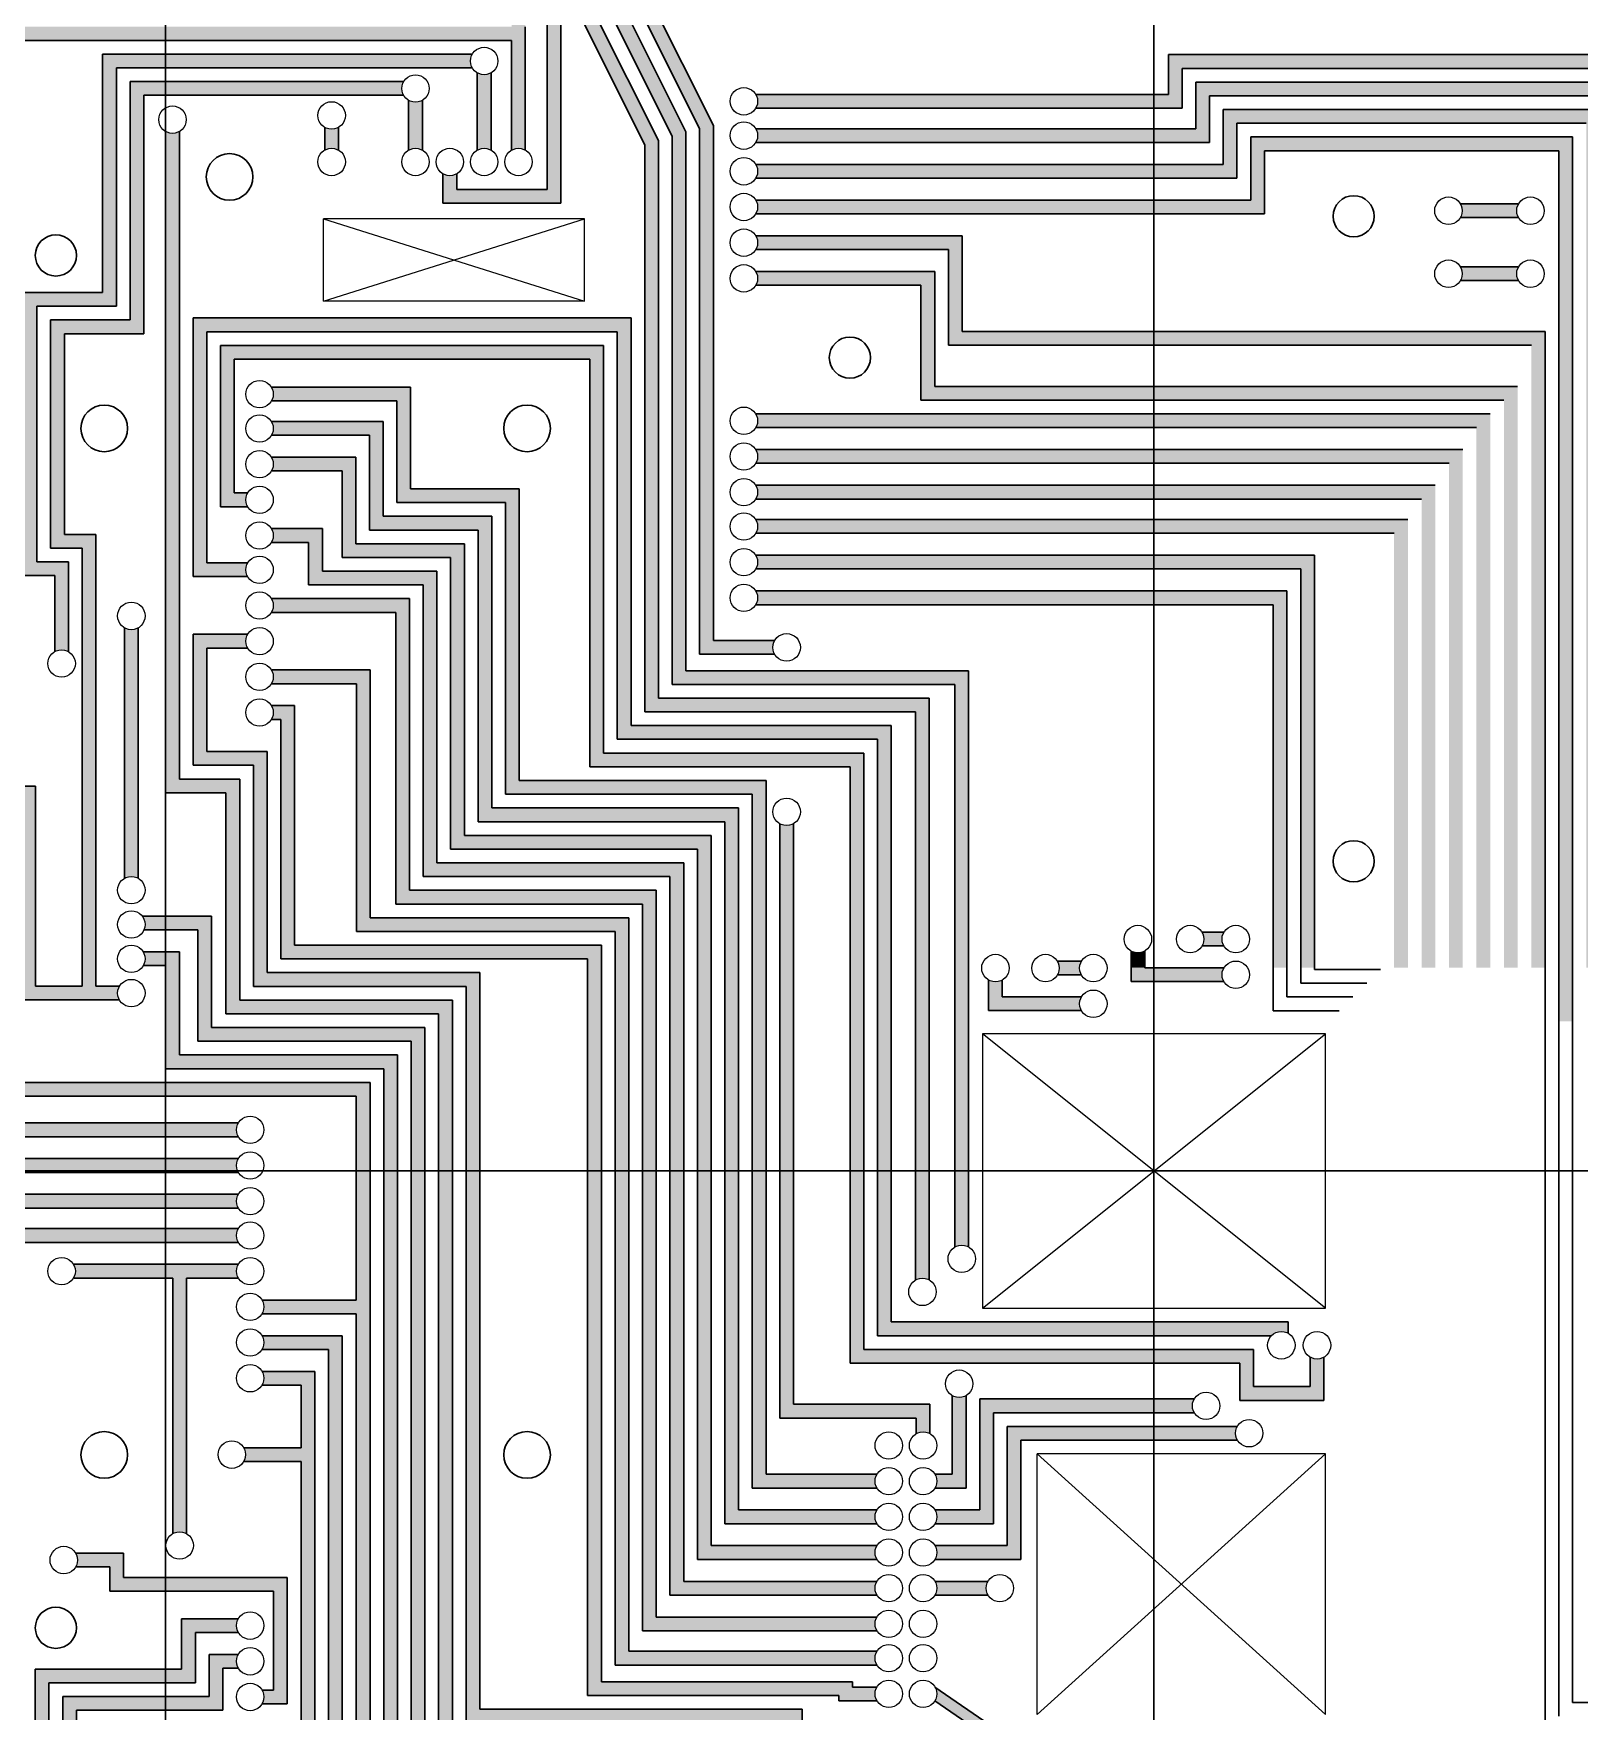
# Model space of a CAD drawing. Header units: millimetres. Extents: x -2849 to 258, y -823 to -139.
# Drawn here: x -1438.6 to -1326, y -354.4 to -232.2 of the extents above; entities that cross this region are included whole.
import ezdxf

# ---------------------------------------------------------------- set-up
doc = ezdxf.new("R2010")
doc.units = ezdxf.units.MM

msp = doc.modelspace()

# ---------------------------------------------------------------- hatches: boundary and pattern name
at = {"lineweight": 30}
for points in [[(-1444.48, -203.329), (-1444.48, -224.129), (-1444.48, -300.222), (-1443.48, -300.222), (-1443.48, -287.99), (-1439.456, -287.99), (-1439.456, -300.222), (-1438.456, -300.222), (-1438.456, -286.99), (-1443.48, -286.99), (-1443.48, -225.129), (-1432.346, -225.129, -0.2679496), (-1432.346, -224.129), (-1443.48, -224.129), (-1443.48, -204.329), (-1367.106, -204.329), (-1367.106, -203.329), (-1416.173, -203.329), (-1416.173, -202.201, -0.4142136), (-1417.173, -203.201, -0.4142136), (-1418.173, -202.201), (-1418.173, -203.329)], [(-1420.101, -207.329), (-1420.101, -227.058), (-1417.388, -227.058), (-1417.388, -227.852, -0.1316527), (-1416.888, -227.718, -0.1316527), (-1416.388, -227.852), (-1416.388, -226.058), (-1419.101, -226.058), (-1419.101, -208.329), (-1394.608, -208.329), (-1394.608, -230.048), (-1390.077, -239.096), (-1390.077, -277.387), (-1384.604, -277.387, -0.2679496), (-1384.604, -276.387), (-1389.077, -276.387), (-1389.077, -238.869), (-1393.608, -229.821), (-1393.608, -207.329)], [(-1410.68, -209.329), (-1410.68, -215.463, -0.1316527), (-1410.18, -215.329, -0.1316527), (-1409.68, -215.463), (-1409.68, -210.329), (-1396.608, -210.329), (-1396.608, -230.59), (-1392.077, -239.638), (-1392.077, -279.588), (-1371.48, -279.588), (-1371.48, -300.222), (-1370.48, -300.222), (-1370.48, -278.588), (-1391.077, -278.588), (-1391.077, -239.323), (-1395.608, -230.275), (-1395.608, -209.329)], [(-1441.454, -231.661), (-1441.454, -277.391, -0.1316527), (-1440.954, -277.257, -0.1316527), (-1440.454, -277.391), (-1440.454, -232.661), (-1403.777, -232.661), (-1403.777, -240.653, -0.1316527), (-1403.277, -240.519, -0.1316527), (-1402.777, -240.653), (-1402.777, -231.661), (-1402.777, -228.204, -0.1316527), (-1403.277, -228.338, -0.1316527), (-1403.777, -228.204), (-1403.777, -231.661)], [(-1355.929, -233.698), (-1355.929, -236.598), (-1367.106, -236.598), (-1367.106, -237.598), (-1354.929, -237.598), (-1354.929, -234.698), (-1324.48, -234.698, -0.2679496), (-1324.48, -233.698)], [(-1436.36, -268.658), (-1436.36, -254.029), (-1430.573, -254.029), (-1430.573, -236.661), (-1411.643, -236.661, -0.2679496), (-1411.643, -235.661), (-1431.573, -235.661), (-1431.573, -253.029), (-1437.36, -253.029), (-1437.36, -269.658), (-1435.06, -269.658), (-1435.06, -300.222), (-1434.06, -300.222), (-1434.06, -268.658)], [(-1405.777, -235.161, -0.1316527), (-1406.277, -235.027), (-1406.277, -240.653, -0.1316527), (-1405.777, -240.519, -0.1316527), (-1405.277, -240.653), (-1405.277, -235.027, -0.1316527)], [(-1351.929, -235.698), (-1353.929, -235.698), (-1353.929, -239.098), (-1367.106, -239.098), (-1367.106, -240.098), (-1352.929, -240.098), (-1352.929, -236.698), (-1323.48, -236.698), (-1323.48, -300.222), (-1322.48, -300.222), (-1322.48, -235.698)], [(-1411.277, -237.027), (-1411.277, -240.653, -0.1316527), (-1410.777, -240.519, -0.1316527), (-1410.277, -240.653), (-1410.277, -237.027, -0.1316527), (-1410.777, -237.161, -0.1316527)], [(-1385.987, -236.598, -0.2679496), (-1385.987, -237.598), (-1367.106, -237.598), (-1367.106, -236.598)], [(-1428.98, -239.301), (-1428.98, -261.228), (-1428.98, -287.479), (-1424.588, -287.479), (-1424.588, -300.222), (-1423.588, -300.222), (-1423.588, -286.479), (-1427.98, -286.479), (-1427.98, -262.228), (-1427.98, -239.301, -0.1316527), (-1428.48, -239.435, -0.1316527)], [(-1417.388, -238.992), (-1417.388, -240.653, -0.1316527), (-1416.888, -240.519, -0.1316527), (-1416.388, -240.653), (-1416.388, -238.992, -0.1316527), (-1416.888, -239.126, -0.1316527)], [(-1385.987, -239.098, -0.2679496), (-1385.987, -240.098), (-1367.106, -240.098), (-1367.106, -239.098)], [(-1349.929, -239.698), (-1349.929, -244.298), (-1367.657, -244.298), (-1367.657, -245.298), (-1348.929, -245.298), (-1348.929, -240.698), (-1327.48, -240.698), (-1327.48, -304.132), (-1326.48, -304.132), (-1326.48, -239.698)], [(-1385.987, -241.698, -0.2679496), (-1385.987, -242.698), (-1367.106, -242.698), (-1367.106, -241.698)], [(-1385.987, -244.298, -0.2679496), (-1385.987, -245.298), (-1367.106, -245.298), (-1367.106, -244.298)], [(-1385.987, -246.898, -0.2679496), (-1385.987, -247.898), (-1371.951, -247.898), (-1371.951, -254.876), (-1367.106, -254.876), (-1367.106, -253.876), (-1370.951, -253.876), (-1370.951, -246.898)], [(-1385.987, -249.498, -0.2679496), (-1385.987, -250.498), (-1373.951, -250.498), (-1373.951, -258.876), (-1367.106, -258.876), (-1367.106, -257.876), (-1372.951, -257.876), (-1372.951, -249.498)], [(-1385.987, -259.876, -0.2679496), (-1385.987, -260.876), (-1367.106, -260.876), (-1367.106, -259.876)], [(-1385.987, -262.476, -0.2679496), (-1385.987, -263.476), (-1367.106, -263.476), (-1367.106, -262.476)], [(-1385.987, -265.076, -0.2679496), (-1385.987, -266.076), (-1367.106, -266.076), (-1367.106, -265.076)], [(-1385.987, -267.576, -0.2679496), (-1385.987, -268.576), (-1367.106, -268.576), (-1367.106, -267.576)], [(-1385.987, -270.176, -0.2679496), (-1385.987, -271.176), (-1367.106, -271.176), (-1367.106, -270.176)], [(-1385.987, -272.776, -0.2679496), (-1385.987, -273.776), (-1367.106, -273.776), (-1367.106, -272.776)], [(-1425.98, -284.479), (-1425.98, -276.935), (-1423.004, -276.935, -0.2679496), (-1423.004, -275.935), (-1426.98, -275.935), (-1426.98, -285.479), (-1422.588, -285.479), (-1422.588, -300.222), (-1421.588, -300.222), (-1421.588, -284.479)], [(-1384.238, -289.734), (-1384.238, -300.222), (-1383.238, -300.222), (-1383.238, -289.734, -0.1316527), (-1383.738, -289.868, -0.1316527)], [(-1430.68, -296.479, -0.270046), (-1430.563, -297.479), (-1426.646, -297.479), (-1426.646, -300.222), (-1425.646, -300.222), (-1425.646, -296.479)], [(-1353.474, -297.641, -0.2679496), (-1353.474, -298.641), (-1351.883, -298.641, -0.2679496), (-1351.883, -297.641)], [(-1444.48, -299.489), (-1444.48, -301.579), (-1444.516, -342.39), (-1445.644, -342.39, -1), (-1445.644, -344.39), (-1444.516, -344.39), (-1444.48, -393.329), (-1427.987, -393.329), (-1427.987, -394.457, -0.4142136), (-1426.987, -393.457, -0.4142136), (-1425.987, -394.457), (-1425.987, -393.329), (-1396.796, -393.329), (-1396.796, -394.457, -0.4142136), (-1395.796, -393.457, -0.4142136), (-1394.796, -394.457), (-1394.796, -393.329), (-1367.106, -393.329), (-1367.106, -392.329), (-1443.48, -392.329), (-1443.48, -312.542), (-1423.692, -312.542, -0.2679496), (-1423.692, -311.542), (-1443.48, -311.542), (-1443.48, -302.579), (-1443.48, -299.489)], [(-1440.454, -308.588), (-1440.454, -299.489), (-1441.454, -299.489), (-1441.454, -309.588), (-1415.091, -309.588), (-1415.091, -324.442), (-1421.96, -324.442, -0.2679496), (-1421.96, -325.442), (-1415.091, -325.442), (-1415.091, -363.169), (-1421.96, -363.169, -0.2679496), (-1421.96, -364.169), (-1392.842, -364.169, -0.2679496), (-1392.842, -363.169), (-1414.091, -363.169), (-1414.091, -308.588)], [(-1430.614, -299.079, -0.2679496), (-1430.614, -300.079), (-1428.982, -300.079), (-1428.982, -300.222), (-1427.982, -300.222), (-1427.982, -299.079)], [(-1427.982, -306.588), (-1427.982, -299.489), (-1430.484, -299.489, -0.1547701), (-1430.614, -300.079), (-1428.982, -300.079), (-1428.982, -307.588), (-1413.091, -307.588), (-1413.091, -361.264), (-1389.615, -361.264), (-1389.615, -364.042), (-1377.164, -364.042, -0.2679496), (-1377.164, -363.042), (-1388.615, -363.042), (-1388.615, -360.264), (-1412.091, -360.264), (-1412.091, -306.588)], [(-1358.647, -299.007), (-1358.647, -300.222), (-1357.647, -300.222), (-1357.647, -299.007, -0.1316527), (-1358.147, -299.141, -0.1316527)], [(-1435.06, -300.222), (-1435.06, -301.579), (-1438.456, -301.579), (-1438.456, -300.222), (-1439.456, -300.222), (-1439.456, -302.579), (-1432.346, -302.579, -0.2679496), (-1432.346, -301.579), (-1434.06, -301.579), (-1434.06, -300.222)], [(-1364.011, -299.754, -0.123705), (-1363.877, -300.222), (-1362.395, -300.222, -0.123705), (-1362.261, -299.754)], [(-1363.877, -300.222, -0.1396167), (-1364.011, -300.754), (-1362.261, -300.754, -0.1396167), (-1362.395, -300.222)], [(-1357.647, -300.241), (-1358.647, -300.24), (-1358.647, -301.241), (-1351.883, -301.241, -0.2679496), (-1351.883, -300.241)], [(-1368.526, -301.254, -0.1316527), (-1369.026, -301.12), (-1369.026, -303.354), (-1367.106, -303.354), (-1367.106, -302.354), (-1368.026, -302.354), (-1368.026, -301.12, -0.1316527)], [(-1367.106, -302.354), (-1367.106, -303.354), (-1362.261, -303.354, -0.2679496), (-1362.261, -302.354)], [(-1440.996, -314.142, -0.2679496), (-1440.996, -315.142), (-1423.692, -315.142, -0.2679496), (-1423.692, -314.142)], [(-1441.48, -390.329), (-1441.48, -317.742), (-1423.692, -317.742, -0.2679496), (-1423.692, -316.742), (-1442.48, -316.742), (-1442.48, -391.329), (-1367.106, -391.329), (-1367.106, -390.329)], [(-1440.48, -319.242), (-1440.48, -389.329), (-1367.106, -389.329), (-1367.106, -388.329), (-1439.48, -388.329), (-1439.48, -320.242), (-1423.692, -320.242, -0.2679496), (-1423.692, -319.242)], [(-1435.694, -321.842, -0.2679496), (-1435.694, -322.842), (-1428.46, -322.842), (-1428.46, -341.468, -0.1316527), (-1427.96, -341.334, -0.1316527), (-1427.46, -341.468), (-1427.46, -322.842), (-1423.692, -322.842, -0.2679496), (-1423.692, -321.842)], [(-1367.106, -326.042), (-1367.106, -327.042), (-1348.412, -327.042, -0.2015124), (-1347.698, -326.742, -0.1316527), (-1347.198, -326.876), (-1347.198, -326.042)], [(-1367.106, -328.042), (-1367.106, -329.042), (-1350.723, -329.042), (-1350.723, -331.755), (-1344.598, -331.755), (-1344.598, -328.608, -0.1316527), (-1345.098, -328.742, -0.1316527), (-1345.598, -328.608), (-1345.598, -330.755), (-1349.723, -330.755), (-1349.723, -328.042)], [(-1371.17, -331.542, -0.1316527), (-1371.67, -331.408), (-1371.67, -337.142), (-1372.932, -337.142, -0.2679496), (-1372.932, -338.142), (-1370.67, -338.142), (-1370.67, -331.408, -0.1316527)], [(-1369.67, -331.652), (-1369.67, -339.742), (-1372.932, -339.742, -0.2679496), (-1372.932, -340.742), (-1368.67, -340.742), (-1368.67, -332.652), (-1367.106, -332.652), (-1367.106, -331.652)], [(-1367.106, -331.652), (-1367.106, -332.652), (-1354.046, -332.652, -0.2679496), (-1354.046, -331.652)], [(-1372.932, -342.342, -0.2679496), (-1372.932, -343.342), (-1367.106, -343.342), (-1367.106, -333.652), (-1367.67, -333.652), (-1367.67, -342.342)], [(-1367.106, -333.652), (-1367.106, -343.342), (-1366.67, -343.342), (-1366.67, -334.652), (-1350.907, -334.652, -0.2679496), (-1350.907, -333.652)], [(-1432.058, -344.669), (-1432.058, -342.89), (-1435.54, -342.89, -0.2679496), (-1435.54, -343.89), (-1433.058, -343.89), (-1433.058, -345.669), (-1421.116, -345.669), (-1421.116, -352.869), (-1421.96, -352.869, -0.2679496), (-1421.96, -353.869), (-1420.116, -353.869), (-1420.116, -344.669)], [(-1372.932, -344.942, -0.2679496), (-1372.932, -345.942), (-1369.073, -345.942, -0.2679496), (-1369.073, -344.942)], [(-1368.584, -355.642), (-1372.932, -352.642, -0.2679496), (-1372.932, -353.642), (-1368.584, -356.642), (-1367.106, -356.642), (-1367.106, -355.642)]]:
    msp.add_hatch(color=1, dxfattribs=at).paths.add_polyline_path(points)
for points in [[(-1408.18, -211.329), (-1408.18, -215.463, -0.1316527), (-1407.68, -215.329, -0.1316527), (-1407.18, -215.463), (-1407.18, -212.329), (-1398.608, -212.329), (-1398.608, -231.221), (-1394.077, -240.269), (-1394.077, -281.588), (-1374.348, -281.588), (-1374.348, -300.222), (-1373.348, -300.222), (-1373.348, -280.588), (-1393.077, -280.588), (-1393.077, -239.953), (-1397.608, -230.906), (-1397.608, -211.329)], [(-1401.187, -217.195), (-1401.187, -243.519), (-1407.777, -243.519), (-1407.777, -242.385, -0.1316527), (-1408.277, -242.519, -0.1316527), (-1408.777, -242.385), (-1408.777, -244.519), (-1400.187, -244.519), (-1400.187, -217.195, -0.1316527), (-1400.687, -217.329, -0.1316527)], [(-1439.36, -251.029), (-1439.36, -271.658), (-1437.06, -271.658), (-1437.06, -277.194, -0.1316527), (-1436.56, -277.06, -0.1316527), (-1436.06, -277.194), (-1436.06, -270.658), (-1438.36, -270.658), (-1438.36, -252.029), (-1432.573, -252.029), (-1432.573, -234.661), (-1406.643, -234.661, -0.2679496), (-1406.643, -233.661), (-1433.573, -233.661), (-1433.573, -251.029)], [(-1351.929, -237.698), (-1351.929, -241.698), (-1367.106, -241.698), (-1367.106, -242.698), (-1350.929, -242.698), (-1350.929, -238.698), (-1325.48, -238.698), (-1325.48, -300.222), (-1324.48, -300.222), (-1324.48, -237.698)], [(-1334.657, -244.568, -0.2679496), (-1334.657, -245.568), (-1330.418, -245.568, -0.2679496), (-1330.418, -244.568)], [(-1334.657, -249.159, -0.2679496), (-1334.657, -250.159), (-1330.418, -250.159, -0.2679496), (-1330.418, -249.159)], [(-1431.48, -275.598, -0.1316527), (-1431.98, -275.464), (-1431.98, -293.713, -0.1316527), (-1431.48, -293.579, -0.1316527), (-1430.98, -293.713), (-1430.98, -275.464, -0.1316527)], [(-1421.96, -327.042, -0.2679496), (-1421.96, -328.042), (-1417.116, -328.042), (-1417.116, -360.569), (-1421.96, -360.569, -0.2679496), (-1421.96, -361.569), (-1416.116, -361.569), (-1416.116, -327.042)], [(-1421.96, -329.642, -0.2679496), (-1421.96, -330.642), (-1419.116, -330.642), (-1419.116, -335.21), (-1423.294, -335.21, -0.2679496), (-1423.294, -336.21), (-1419.116, -336.21), (-1419.116, -357.969), (-1421.96, -357.969, -0.2679496), (-1421.96, -358.969), (-1418.116, -358.969), (-1418.116, -329.642)], [(-1438.48, -351.334), (-1438.48, -387.329), (-1367.106, -387.329), (-1367.106, -386.329), (-1437.48, -386.329), (-1437.48, -352.334), (-1426.817, -352.334), (-1426.817, -348.669), (-1423.692, -348.669, -0.2679496), (-1423.692, -347.669), (-1427.817, -347.669), (-1427.817, -351.334)]]:
    msp.add_hatch(color=1, dxfattribs=at).paths.add_polyline_path(points, flags=17)
h = msp.add_hatch(color=1, dxfattribs=at)
h.paths.add_polyline_path([(-1426.98, -252.884), (-1426.98, -271.735), (-1423.004, -271.735, -0.2679496), (-1423.004, -270.735), (-1425.98, -270.735), (-1425.98, -253.884), (-1396.077, -253.884), (-1396.077, -283.588), (-1377.112, -283.588), (-1377.112, -300.222), (-1376.112, -300.222), (-1376.112, -282.588), (-1395.077, -282.588), (-1395.077, -252.884)])
h.paths.add_polyline_path([(-1421.272, -257.935, -0.2679496), (-1421.272, -258.935), (-1412.13, -258.935), (-1412.13, -266.335), (-1404.217, -266.335), (-1404.217, -287.588), (-1386.238, -287.588), (-1386.238, -300.222), (-1385.238, -300.222), (-1385.238, -286.588), (-1403.217, -286.588), (-1403.217, -265.335), (-1411.13, -265.335), (-1411.13, -257.935)], flags=16)
h.paths.add_polyline_path([(-1421.272, -260.435, -0.2679496), (-1421.272, -261.435), (-1414.13, -261.435), (-1414.13, -268.335), (-1406.217, -268.335), (-1406.217, -289.588), (-1388.238, -289.588), (-1388.238, -300.222), (-1387.238, -300.222), (-1387.238, -288.588), (-1405.217, -288.588), (-1405.217, -267.335), (-1413.13, -267.335), (-1413.13, -260.435)], flags=16)
h.paths.add_polyline_path([(-1421.272, -263.035, -0.2679496), (-1421.272, -264.035), (-1416.13, -264.035), (-1416.13, -270.335), (-1408.217, -270.335), (-1408.217, -291.588), (-1390.238, -291.588), (-1390.238, -300.222), (-1389.238, -300.222), (-1389.238, -290.588), (-1407.217, -290.588), (-1407.217, -269.335), (-1415.13, -269.335), (-1415.13, -263.035)], flags=0)
h.paths.add_polyline_path([(-1421.272, -268.235, -0.2679496), (-1421.272, -269.235), (-1418.562, -269.235), (-1418.562, -272.335), (-1410.217, -272.335), (-1410.217, -293.588), (-1392.238, -293.588), (-1392.238, -300.222), (-1391.238, -300.222), (-1391.238, -292.588), (-1409.217, -292.588), (-1409.217, -271.335), (-1417.562, -271.335), (-1417.562, -268.235)], flags=0)
h = msp.add_hatch(color=1, dxfattribs=at)
h.paths.add_polyline_path([(-1367.106, -272.776), (-1367.106, -273.776), (-1348.286, -273.776), (-1348.286, -300.222), (-1347.286, -300.222), (-1347.286, -272.776)], flags=0)
h.paths.add_polyline_path([(-1367.106, -270.176), (-1367.106, -271.176), (-1346.286, -271.176), (-1346.286, -300.222), (-1345.286, -300.222), (-1345.286, -270.176)], flags=0)
h.paths.add_polyline_path([(-1367.106, -267.576), (-1367.106, -268.576), (-1339.48, -268.576), (-1339.48, -300.222), (-1338.48, -300.222), (-1338.48, -267.576)], flags=0)
h.paths.add_polyline_path([(-1367.106, -265.076), (-1367.106, -266.076), (-1337.48, -266.076), (-1337.48, -300.222), (-1336.48, -300.222), (-1336.48, -265.076)], flags=0)
h.paths.add_polyline_path([(-1367.106, -262.476), (-1367.106, -263.476), (-1335.48, -263.476), (-1335.48, -300.222), (-1334.48, -300.222), (-1334.48, -262.476)], flags=16)
h.paths.add_polyline_path([(-1367.106, -259.876), (-1367.106, -260.876), (-1333.48, -260.876), (-1333.48, -300.222), (-1332.48, -300.222), (-1332.48, -259.876)], flags=16)
h.paths.add_polyline_path([(-1367.106, -253.876), (-1367.106, -254.876), (-1329.48, -254.876), (-1329.48, -300.222), (-1328.48, -300.222), (-1328.48, -253.876)])
h = msp.add_hatch(color=1, dxfattribs=at)
h.paths.add_polyline_path([(-1424.98, -254.884), (-1424.98, -266.635), (-1423.004, -266.635, -0.2679496), (-1423.004, -265.635), (-1423.98, -265.635), (-1423.98, -255.884), (-1398.077, -255.884), (-1398.077, -285.588), (-1379.112, -285.588), (-1379.112, -300.222), (-1378.112, -300.222), (-1378.112, -284.588), (-1397.077, -284.588), (-1397.077, -254.884)], flags=17)
h.paths.add_polyline_path([(-1421.272, -257.935, -0.2679496), (-1421.272, -258.935), (-1412.13, -258.935), (-1412.13, -266.335), (-1404.217, -266.335), (-1404.217, -287.588), (-1386.238, -287.588), (-1386.238, -300.222), (-1385.238, -300.222), (-1385.238, -286.588), (-1403.217, -286.588), (-1403.217, -265.335), (-1411.13, -265.335), (-1411.13, -257.935)], flags=16)
h.paths.add_polyline_path([(-1421.272, -260.435, -0.2679496), (-1421.272, -261.435), (-1414.13, -261.435), (-1414.13, -268.335), (-1406.217, -268.335), (-1406.217, -289.588), (-1388.238, -289.588), (-1388.238, -300.222), (-1387.238, -300.222), (-1387.238, -288.588), (-1405.217, -288.588), (-1405.217, -267.335), (-1413.13, -267.335), (-1413.13, -260.435)], flags=16)
h.paths.add_polyline_path([(-1421.272, -263.035, -0.2679496), (-1421.272, -264.035), (-1416.13, -264.035), (-1416.13, -270.335), (-1408.217, -270.335), (-1408.217, -291.588), (-1390.238, -291.588), (-1390.238, -300.222), (-1389.238, -300.222), (-1389.238, -290.588), (-1407.217, -290.588), (-1407.217, -269.335), (-1415.13, -269.335), (-1415.13, -263.035)], flags=0)
h.paths.add_polyline_path([(-1421.272, -268.235, -0.2679496), (-1421.272, -269.235), (-1418.562, -269.235), (-1418.562, -272.335), (-1410.217, -272.335), (-1410.217, -293.588), (-1392.238, -293.588), (-1392.238, -300.222), (-1391.238, -300.222), (-1391.238, -292.588), (-1409.217, -292.588), (-1409.217, -271.335), (-1417.562, -271.335), (-1417.562, -268.235)], flags=0)
h = msp.add_hatch(color=1, dxfattribs=at)
h.paths.add_polyline_path([(-1367.106, -272.776), (-1367.106, -273.776), (-1348.286, -273.776), (-1348.286, -300.222), (-1347.286, -300.222), (-1347.286, -272.776)], flags=0)
h.paths.add_polyline_path([(-1367.106, -270.176), (-1367.106, -271.176), (-1346.286, -271.176), (-1346.286, -300.222), (-1345.286, -300.222), (-1345.286, -270.176)], flags=0)
h.paths.add_polyline_path([(-1367.106, -267.576), (-1367.106, -268.576), (-1339.48, -268.576), (-1339.48, -300.222), (-1338.48, -300.222), (-1338.48, -267.576)], flags=0)
h.paths.add_polyline_path([(-1367.106, -265.076), (-1367.106, -266.076), (-1337.48, -266.076), (-1337.48, -300.222), (-1336.48, -300.222), (-1336.48, -265.076)], flags=0)
h.paths.add_polyline_path([(-1367.106, -262.476), (-1367.106, -263.476), (-1335.48, -263.476), (-1335.48, -300.222), (-1334.48, -300.222), (-1334.48, -262.476)], flags=16)
h.paths.add_polyline_path([(-1367.106, -259.876), (-1367.106, -260.876), (-1333.48, -260.876), (-1333.48, -300.222), (-1332.48, -300.222), (-1332.48, -259.876)], flags=16)
h.paths.add_polyline_path([(-1367.106, -257.876), (-1367.106, -258.876), (-1331.48, -258.876), (-1331.48, -300.222), (-1330.48, -300.222), (-1330.48, -257.876)], flags=17)
h = msp.add_hatch(color=1, dxfattribs=at)
h.paths.add_polyline_path([(-1421.272, -281.135, -0.2679496), (-1421.272, -282.135), (-1420.588, -282.135), (-1420.588, -299.588), (-1398.238, -299.588), (-1398.238, -300.222), (-1397.238, -300.222), (-1397.238, -298.588), (-1419.588, -298.588), (-1419.588, -281.135)], flags=16)
h.paths.add_polyline_path([(-1421.272, -273.335, -0.2679496), (-1421.272, -274.335), (-1412.217, -274.335), (-1412.217, -295.588), (-1394.238, -295.588), (-1394.238, -300.222), (-1393.238, -300.222), (-1393.238, -294.588), (-1411.217, -294.588), (-1411.217, -273.335)])
h = msp.add_hatch(color=1, dxfattribs=at)
h.paths.add_polyline_path([(-1421.272, -281.135, -0.2679496), (-1421.272, -282.135), (-1420.588, -282.135), (-1420.588, -299.588), (-1398.238, -299.588), (-1398.238, -300.222), (-1397.238, -300.222), (-1397.238, -298.588), (-1419.588, -298.588), (-1419.588, -281.135)], flags=16)
h.paths.add_polyline_path([(-1421.272, -278.535, -0.2679496), (-1421.272, -279.535), (-1415.088, -279.535), (-1415.088, -297.588), (-1396.238, -297.588), (-1396.238, -300.222), (-1395.238, -300.222), (-1395.238, -296.588), (-1414.088, -296.588), (-1414.088, -278.535)], flags=17)
h = msp.add_hatch(color=1, dxfattribs=at)
h.paths.add_polyline_path([(-1425.646, -304.588), (-1425.646, -300.222), (-1426.646, -300.222), (-1426.646, -305.588), (-1411.091, -305.588), (-1411.091, -359.264), (-1387.615, -359.264), (-1387.615, -361.442), (-1377.164, -361.442, -0.2679496), (-1377.164, -360.442), (-1386.615, -360.442), (-1386.615, -358.264), (-1410.091, -358.264), (-1410.091, -304.588)])
h.paths.add_polyline_path([(-1421.588, -300.588), (-1421.588, -300.222), (-1422.588, -300.222), (-1422.588, -301.588), (-1407.091, -301.588), (-1407.091, -355.264), (-1383.615, -355.264), (-1383.615, -356.242), (-1377.164, -356.242, -0.2679496), (-1377.164, -355.242), (-1382.615, -355.242), (-1382.615, -354.264), (-1406.091, -354.264), (-1406.091, -300.588)], flags=16)
h.paths.add_polyline_path([(-1398.238, -300.222), (-1398.238, -353.264), (-1379.943, -353.264), (-1379.943, -353.642), (-1377.164, -353.642, -0.2679496), (-1377.164, -352.642), (-1378.943, -352.642), (-1378.943, -352.264), (-1397.238, -352.264), (-1397.238, -300.222)], flags=16)
h.paths.add_polyline_path([(-1396.238, -300.222), (-1396.238, -351.042), (-1377.164, -351.042, -0.2679496), (-1377.164, -350.042), (-1395.238, -350.042), (-1395.238, -300.222)], flags=0)
h.paths.add_polyline_path([(-1394.238, -300.222), (-1394.238, -348.542), (-1377.164, -348.542, -0.2679496), (-1377.164, -347.542), (-1393.238, -347.542), (-1393.238, -300.222)], flags=0)
h.paths.add_polyline_path([(-1392.238, -300.222), (-1392.238, -345.942), (-1377.164, -345.942, -0.2679496), (-1377.164, -344.942), (-1391.238, -344.942), (-1391.238, -300.222)], flags=0)
h.paths.add_polyline_path([(-1390.238, -300.222), (-1390.238, -343.342), (-1377.164, -343.342, -0.2679496), (-1377.164, -342.342), (-1389.238, -342.342), (-1389.238, -300.222)], flags=0)
h.paths.add_polyline_path([(-1388.238, -300.222), (-1388.238, -340.742), (-1377.164, -340.742, -0.2679496), (-1377.164, -339.742), (-1387.238, -339.742), (-1387.238, -300.222)], flags=0)
h.paths.add_polyline_path([(-1386.238, -300.222), (-1386.238, -338.142), (-1377.164, -338.142, -0.2679496), (-1377.164, -337.142), (-1385.238, -337.142), (-1385.238, -300.222)], flags=0)
h = msp.add_hatch(color=1, dxfattribs=at)
h.paths.add_polyline_path([(-1423.588, -302.588), (-1423.588, -300.222), (-1424.588, -300.222), (-1424.588, -303.588), (-1409.091, -303.588), (-1409.091, -357.264), (-1385.615, -357.264), (-1385.615, -358.842), (-1377.164, -358.842, -0.2679496), (-1377.164, -357.842), (-1384.615, -357.842), (-1384.615, -356.264), (-1408.091, -356.264), (-1408.091, -302.588)], flags=17)
h.paths.add_polyline_path([(-1421.588, -300.588), (-1421.588, -300.222), (-1422.588, -300.222), (-1422.588, -301.588), (-1407.091, -301.588), (-1407.091, -355.264), (-1383.615, -355.264), (-1383.615, -356.242), (-1377.164, -356.242, -0.2679496), (-1377.164, -355.242), (-1382.615, -355.242), (-1382.615, -354.264), (-1406.091, -354.264), (-1406.091, -300.588)], flags=16)
h.paths.add_polyline_path([(-1398.238, -300.222), (-1398.238, -353.264), (-1379.943, -353.264), (-1379.943, -353.642), (-1377.164, -353.642, -0.2679496), (-1377.164, -352.642), (-1378.943, -352.642), (-1378.943, -352.264), (-1397.238, -352.264), (-1397.238, -300.222)], flags=16)
h.paths.add_polyline_path([(-1396.238, -300.222), (-1396.238, -351.042), (-1377.164, -351.042, -0.2679496), (-1377.164, -350.042), (-1395.238, -350.042), (-1395.238, -300.222)], flags=0)
h.paths.add_polyline_path([(-1394.238, -300.222), (-1394.238, -348.542), (-1377.164, -348.542, -0.2679496), (-1377.164, -347.542), (-1393.238, -347.542), (-1393.238, -300.222)], flags=0)
h.paths.add_polyline_path([(-1392.238, -300.222), (-1392.238, -345.942), (-1377.164, -345.942, -0.2679496), (-1377.164, -344.942), (-1391.238, -344.942), (-1391.238, -300.222)], flags=0)
h.paths.add_polyline_path([(-1390.238, -300.222), (-1390.238, -343.342), (-1377.164, -343.342, -0.2679496), (-1377.164, -342.342), (-1389.238, -342.342), (-1389.238, -300.222)], flags=0)
h.paths.add_polyline_path([(-1388.238, -300.222), (-1388.238, -340.742), (-1377.164, -340.742, -0.2679496), (-1377.164, -339.742), (-1387.238, -339.742), (-1387.238, -300.222)], flags=0)
h.paths.add_polyline_path([(-1386.238, -300.222), (-1386.238, -338.142), (-1377.164, -338.142, -0.2679496), (-1377.164, -337.142), (-1385.238, -337.142), (-1385.238, -300.222)], flags=0)
h = msp.add_hatch(color=1, dxfattribs=at)
h.paths.add_polyline_path([(-1421.588, -300.588), (-1421.588, -300.222), (-1422.588, -300.222), (-1422.588, -301.588), (-1407.091, -301.588), (-1407.091, -355.264), (-1383.615, -355.264), (-1383.615, -356.242), (-1377.164, -356.242, -0.2679496), (-1377.164, -355.242), (-1382.615, -355.242), (-1382.615, -354.264), (-1406.091, -354.264), (-1406.091, -300.588)], flags=16)
h.paths.add_polyline_path([(-1398.238, -300.222), (-1398.238, -353.264), (-1379.943, -353.264), (-1379.943, -353.642), (-1377.164, -353.642, -0.2679496), (-1377.164, -352.642), (-1378.943, -352.642), (-1378.943, -352.264), (-1397.238, -352.264), (-1397.238, -300.222)], flags=16)
h.paths.add_polyline_path([(-1396.238, -300.222), (-1396.238, -351.042), (-1377.164, -351.042, -0.2679496), (-1377.164, -350.042), (-1395.238, -350.042), (-1395.238, -300.222)], flags=0)
h.paths.add_polyline_path([(-1394.238, -300.222), (-1394.238, -348.542), (-1377.164, -348.542, -0.2679496), (-1377.164, -347.542), (-1393.238, -347.542), (-1393.238, -300.222)], flags=0)
h.paths.add_polyline_path([(-1392.238, -300.222), (-1392.238, -345.942), (-1377.164, -345.942, -0.2679496), (-1377.164, -344.942), (-1391.238, -344.942), (-1391.238, -300.222)], flags=0)
h.paths.add_polyline_path([(-1390.238, -300.222), (-1390.238, -343.342), (-1377.164, -343.342, -0.2679496), (-1377.164, -342.342), (-1389.238, -342.342), (-1389.238, -300.222)], flags=0)
h.paths.add_polyline_path([(-1388.238, -300.222), (-1388.238, -340.742), (-1377.164, -340.742, -0.2679496), (-1377.164, -339.742), (-1387.238, -339.742), (-1387.238, -300.222)], flags=0)
h.paths.add_polyline_path([(-1386.238, -300.222), (-1386.238, -338.142), (-1377.164, -338.142, -0.2679496), (-1377.164, -337.142), (-1385.238, -337.142), (-1385.238, -300.222)], flags=0)
h.paths.add_polyline_path([(-1384.238, -300.222), (-1384.238, -333.042), (-1374.298, -333.042), (-1374.298, -334.176, -0.1316527), (-1373.798, -334.042, -0.1316527), (-1373.298, -334.176), (-1373.298, -332.042), (-1383.238, -332.042), (-1383.238, -300.222)])
h = msp.add_hatch(color=1, dxfattribs=at)
h.paths.add_polyline_path([(-1378.112, -328.042), (-1378.112, -300.222), (-1379.112, -300.222), (-1379.112, -329.042), (-1367.106, -329.042), (-1367.106, -328.042)])
h.paths.add_polyline_path([(-1374.348, -300.222), (-1374.348, -322.985, -0.1316527), (-1373.848, -322.851, -0.1316527), (-1373.348, -322.985), (-1373.348, -300.222)], flags=16)
h.paths.add_polyline_path([(-1371.48, -300.222), (-1371.48, -320.575, -0.1316527), (-1370.98, -320.441, -0.1316527), (-1370.48, -320.575), (-1370.48, -300.222)], flags=16)
h = msp.add_hatch(color=1, dxfattribs=at)
h.paths.add_polyline_path([(-1376.112, -326.042), (-1376.112, -300.222), (-1377.112, -300.222), (-1377.112, -327.042), (-1367.106, -327.042), (-1367.106, -326.042)], flags=17)
h.paths.add_polyline_path([(-1374.348, -300.222), (-1374.348, -322.985, -0.1316527), (-1373.848, -322.851, -0.1316527), (-1373.348, -322.985), (-1373.348, -300.222)], flags=16)
h.paths.add_polyline_path([(-1371.48, -300.222), (-1371.48, -320.575, -0.1316527), (-1370.98, -320.441, -0.1316527), (-1370.48, -320.575), (-1370.48, -300.222)], flags=16)
h = msp.add_hatch(color=1, dxfattribs=at)
h.paths.add_polyline_path([(-1435.48, -384.329), (-1435.48, -354.334), (-1424.817, -354.334), (-1424.817, -351.269), (-1423.692, -351.269, -0.2679496), (-1423.692, -350.269), (-1425.817, -350.269), (-1425.817, -353.334), (-1436.48, -353.334), (-1436.48, -385.329), (-1367.106, -385.329), (-1367.106, -384.329)])
h.paths.add_polyline_path([(-1391.476, -380.329), (-1391.476, -379.095, -0.1316527), (-1391.976, -379.229, -0.1316527), (-1392.476, -379.095), (-1392.476, -381.329), (-1367.106, -381.329), (-1367.106, -380.329)], flags=16)

# ---------------------------------------------------------------- linework, layer by layer
at = {"color": 2, "lineweight": 30}
for p, q in [((-1428.98, -155.504), (-1428.98, -453.96)), ((-1356.98, -155.504), (-1356.98, -453.96)), ((-1401.187, -243.519), (-1401.187, -217.195)), ((-1400.187, -244.519), (-1400.187, -217.195)), ((-1389.077, -238.869), (-1393.608, -229.821)), ((-1393.077, -239.953), (-1397.608, -230.906)), ((-1392.077, -239.638), (-1396.608, -230.59)), ((-1391.077, -239.323), (-1395.608, -230.275)), ((-1390.077, -239.096), (-1394.608, -230.048)), ((-1402.777, -240.653), (-1402.777, -231.661)), ((-1394.077, -240.269), (-1398.608, -231.221)), ((-1403.777, -232.661), (-1440.454, -232.661)), ((-1403.777, -240.653), (-1403.777, -232.661)), ((-1406.643, -233.661), (-1433.573, -233.661)), ((-1433.573, -233.661), (-1433.573, -251.029)), ((-1406.643, -234.661), (-1432.573, -234.661)), ((-1432.573, -234.661), (-1432.573, -252.029)), ((-1324.48, -233.698), (-1355.929, -233.698)), ((-1355.929, -236.598), (-1355.929, -233.698)), ((-1324.48, -234.698), (-1354.929, -234.698)), ((-1354.929, -237.598), (-1354.929, -234.698)), ((-1411.643, -235.661), (-1431.573, -235.661)), ((-1431.573, -235.661), (-1431.573, -253.029)), ((-1406.277, -240.653), (-1406.277, -235.027)), ((-1405.277, -240.653), (-1405.277, -235.027)), ((-1324.48, -235.698), (-1353.929, -235.698)), ((-1353.929, -239.098), (-1353.929, -235.698)), ((-1324.48, -235.698), (-1351.929, -235.698)), ((-1322.48, -235.698), (-1351.929, -235.698)), ((-1411.643, -236.661), (-1430.573, -236.661)), ((-1430.573, -236.661), (-1430.573, -254.029)), ((-1411.277, -240.653), (-1411.277, -237.027)), ((-1410.277, -240.653), (-1410.277, -237.027)), ((-1355.929, -236.598), (-1385.987, -236.598)), ((-1323.48, -236.698), (-1352.929, -236.698)), ((-1352.929, -240.098), (-1352.929, -236.698)), ((-1354.929, -237.598), (-1385.987, -237.598)), ((-1324.48, -237.698), (-1351.929, -237.698)), ((-1351.929, -241.698), (-1351.929, -237.698)), ((-1428.98, -261.228), (-1428.98, -239.301)), ((-1427.98, -262.228), (-1427.98, -239.301)), ((-1417.388, -240.653), (-1417.388, -238.992)), ((-1416.388, -240.653), (-1416.388, -238.992)), ((-1391.077, -278.588), (-1391.077, -239.323)), ((-1390.077, -277.387), (-1390.077, -239.096)), ((-1389.077, -276.387), (-1389.077, -238.869)), ((-1353.929, -239.098), (-1385.987, -239.098)), ((-1325.48, -238.698), (-1350.929, -238.698)), ((-1350.929, -242.698), (-1350.929, -238.698)), ((-1394.077, -281.588), (-1394.077, -240.269)), ((-1393.077, -280.588), (-1393.077, -239.953)), ((-1392.077, -279.588), (-1392.077, -239.638)), ((-1352.929, -240.098), (-1385.987, -240.098)), ((-1326.48, -239.698), (-1349.929, -239.698)), ((-1349.929, -244.298), (-1349.929, -239.698)), ((-1327.48, -240.698), (-1348.929, -240.698)), ((-1348.929, -245.298), (-1348.929, -240.698)), ((-1327.48, -354.777), (-1327.48, -240.698)), ((-1326.48, -353.777), (-1326.48, -239.698)), ((-1351.929, -241.698), (-1385.987, -241.698)), ((-1408.777, -244.519), (-1408.777, -242.385)), ((-1407.777, -243.519), (-1407.777, -242.385)), ((-1350.929, -242.698), (-1385.987, -242.698)), ((-1408.777, -244.519), (-1400.187, -244.519)), ((-1407.777, -243.519), (-1401.187, -243.519)), ((-1349.929, -244.298), (-1385.987, -244.298)), ((-1348.929, -245.298), (-1385.987, -245.298)), ((-1330.418, -244.568), (-1334.657, -244.568)), ((-1330.418, -245.568), (-1334.657, -245.568)), ((-1370.951, -246.898), (-1385.987, -246.898)), ((-1370.951, -246.898), (-1370.951, -253.876)), ((-1371.951, -247.898), (-1385.987, -247.898)), ((-1371.951, -247.898), (-1371.951, -254.876)), ((-1330.418, -249.159), (-1334.657, -249.159)), ((-1372.951, -249.498), (-1385.987, -249.498)), ((-1373.951, -250.498), (-1385.987, -250.498)), ((-1373.951, -250.498), (-1373.951, -258.876)), ((-1372.951, -249.498), (-1372.951, -257.876)), ((-1330.418, -250.159), (-1334.657, -250.159)), ((-1433.573, -251.029), (-1439.36, -251.029)), ((-1438.36, -270.658), (-1438.36, -252.029)), ((-1432.573, -252.029), (-1438.36, -252.029)), ((-1431.573, -253.029), (-1437.36, -253.029)), ((-1437.36, -253.029), (-1437.36, -269.658)), ((-1426.98, -271.735), (-1426.98, -252.884)), ((-1395.077, -252.884), (-1426.98, -252.884)), ((-1395.077, -282.588), (-1395.077, -252.884)), ((-1430.573, -254.029), (-1436.36, -254.029)), ((-1436.36, -254.029), (-1436.36, -268.658)), ((-1425.98, -270.735), (-1425.98, -253.884)), ((-1396.077, -253.884), (-1425.98, -253.884)), ((-1396.077, -283.588), (-1396.077, -253.884)), ((-1328.48, -253.876), (-1370.951, -253.876)), ((-1328.48, -355.777), (-1328.48, -253.876)), ((-1424.98, -266.635), (-1424.98, -254.884)), ((-1397.077, -254.884), (-1424.98, -254.884)), ((-1397.077, -284.588), (-1397.077, -254.884)), ((-1329.48, -254.876), (-1371.951, -254.876)), ((-1423.98, -265.635), (-1423.98, -255.884)), ((-1398.077, -255.884), (-1423.98, -255.884)), ((-1398.077, -285.588), (-1398.077, -255.884)), ((-1421.272, -257.935), (-1411.13, -257.935)), ((-1411.13, -265.335), (-1411.13, -257.935)), ((-1330.48, -257.876), (-1372.951, -257.876)), ((-1421.272, -258.935), (-1412.13, -258.935)), ((-1412.13, -266.335), (-1412.13, -258.935)), ((-1331.48, -258.876), (-1373.951, -258.876)), ((-1332.48, -259.876), (-1385.987, -259.876)), ((-1428.98, -287.479), (-1428.98, -261.228)), ((-1421.272, -260.435), (-1413.13, -260.435)), ((-1421.272, -261.435), (-1414.13, -261.435)), ((-1414.13, -268.335), (-1414.13, -261.435)), ((-1413.13, -267.335), (-1413.13, -260.435)), ((-1333.48, -260.876), (-1385.987, -260.876)), ((-1427.98, -286.479), (-1427.98, -262.228)), ((-1334.48, -262.476), (-1385.987, -262.476)), ((-1421.272, -263.035), (-1415.13, -263.035)), ((-1421.272, -264.035), (-1416.13, -264.035)), ((-1416.13, -270.335), (-1416.13, -264.035)), ((-1415.13, -269.335), (-1415.13, -263.035)), ((-1335.48, -263.476), (-1385.987, -263.476)), ((-1336.48, -265.076), (-1385.987, -265.076)), ((-1423.98, -265.635), (-1423.004, -265.635)), ((-1412.13, -266.335), (-1404.217, -266.335)), ((-1411.13, -265.335), (-1403.217, -265.335)), ((-1404.217, -287.588), (-1404.217, -266.335)), ((-1403.217, -286.588), (-1403.217, -265.335)), ((-1337.48, -266.076), (-1385.987, -266.076)), ((-1424.98, -266.635), (-1423.004, -266.635)), ((-1413.13, -267.335), (-1405.217, -267.335)), ((-1405.217, -288.588), (-1405.217, -267.335)), ((-1338.48, -267.576), (-1385.987, -267.576)), ((-1436.36, -268.658), (-1434.06, -268.658)), ((-1434.06, -301.579), (-1434.06, -268.658)), ((-1421.272, -268.235), (-1417.562, -268.235)), ((-1417.562, -271.335), (-1417.562, -268.235)), ((-1414.13, -268.335), (-1406.217, -268.335)), ((-1406.217, -289.588), (-1406.217, -268.335)), ((-1339.48, -268.576), (-1385.987, -268.576)), ((-1437.36, -269.658), (-1435.06, -269.658)), ((-1435.06, -301.579), (-1435.06, -269.658)), ((-1421.272, -269.235), (-1418.562, -269.235)), ((-1418.562, -272.335), (-1418.562, -269.235)), ((-1415.13, -269.335), (-1407.217, -269.335)), ((-1407.217, -290.588), (-1407.217, -269.335)), ((-1345.286, -270.176), (-1385.987, -270.176)), ((-1345.286, -300.362), (-1345.286, -270.176)), ((-1438.36, -270.658), (-1436.06, -270.658)), ((-1436.06, -277.194), (-1436.06, -270.658)), ((-1425.98, -270.735), (-1423.004, -270.735)), ((-1417.562, -271.335), (-1409.217, -271.335)), ((-1416.13, -270.335), (-1408.217, -270.335)), ((-1409.217, -292.588), (-1409.217, -271.335)), ((-1408.217, -291.588), (-1408.217, -270.335)), ((-1346.286, -271.176), (-1385.987, -271.176)), ((-1346.286, -301.362), (-1346.286, -271.176)), ((-1439.36, -271.658), (-1437.06, -271.658)), ((-1437.06, -277.194), (-1437.06, -271.658)), ((-1426.98, -271.735), (-1423.004, -271.735)), ((-1418.562, -272.335), (-1410.217, -272.335)), ((-1410.217, -293.588), (-1410.217, -272.335)), ((-1421.272, -273.335), (-1411.217, -273.335)), ((-1411.217, -294.588), (-1411.217, -273.335)), ((-1347.286, -272.776), (-1385.987, -272.776)), ((-1348.286, -273.776), (-1385.987, -273.776)), ((-1348.286, -303.362), (-1348.286, -273.776)), ((-1347.286, -302.362), (-1347.286, -272.776)), ((-1421.272, -274.335), (-1412.217, -274.335)), ((-1412.217, -295.588), (-1412.217, -274.335)), ((-1431.98, -293.713), (-1431.98, -275.464)), ((-1430.98, -293.713), (-1430.98, -275.464)), ((-1426.98, -285.479), (-1426.98, -275.935)), ((-1426.98, -275.935), (-1423.004, -275.935)), ((-1425.98, -284.479), (-1425.98, -276.935)), ((-1425.98, -276.935), (-1423.004, -276.935)), ((-1384.604, -277.387), (-1390.077, -277.387)), ((-1384.604, -276.387), (-1389.077, -276.387)), ((-1421.272, -278.535), (-1414.088, -278.535)), ((-1414.088, -296.588), (-1414.088, -278.535)), ((-1391.077, -278.588), (-1370.48, -278.588)), ((-1370.48, -278.588), (-1370.48, -320.575)), ((-1421.272, -279.535), (-1415.088, -279.535)), ((-1415.088, -297.588), (-1415.088, -279.535)), ((-1392.077, -279.588), (-1371.48, -279.588)), ((-1371.48, -279.588), (-1371.48, -320.575)), ((-1421.272, -281.135), (-1419.588, -281.135)), ((-1419.588, -298.588), (-1419.588, -281.135)), ((-1393.077, -280.588), (-1373.348, -280.588)), ((-1373.348, -280.588), (-1373.348, -322.985)), ((-1421.272, -282.135), (-1420.588, -282.135)), ((-1420.588, -299.588), (-1420.588, -282.135)), ((-1394.077, -281.588), (-1374.348, -281.588)), ((-1374.348, -281.588), (-1374.348, -322.985)), ((-1396.077, -283.588), (-1377.112, -283.588)), ((-1395.077, -282.588), (-1376.112, -282.588)), ((-1377.112, -283.588), (-1377.112, -327.042)), ((-1376.112, -282.588), (-1376.112, -326.042)), ((-1425.98, -284.479), (-1421.588, -284.479)), ((-1421.588, -300.588), (-1421.588, -284.479)), ((-1397.077, -284.588), (-1378.112, -284.588)), ((-1378.112, -284.588), (-1378.112, -328.042)), ((-1426.98, -285.479), (-1422.588, -285.479)), ((-1422.588, -301.588), (-1422.588, -285.479)), ((-1398.077, -285.588), (-1379.112, -285.588)), ((-1379.112, -285.588), (-1379.112, -329.042)), ((-1438.456, -286.99), (-1443.48, -286.99)), ((-1438.456, -301.579), (-1438.456, -286.99)), ((-1427.98, -286.479), (-1423.588, -286.479)), ((-1423.588, -302.588), (-1423.588, -286.479)), ((-1403.217, -286.588), (-1385.238, -286.588)), ((-1385.238, -286.588), (-1385.238, -337.142)), ((-1428.98, -287.479), (-1424.588, -287.479)), ((-1424.588, -303.588), (-1424.588, -287.479)), ((-1404.217, -287.588), (-1386.238, -287.588)), ((-1386.238, -287.588), (-1386.238, -338.142)), ((-1406.217, -289.588), (-1388.238, -289.588)), ((-1405.217, -288.588), (-1387.238, -288.588)), ((-1388.238, -289.588), (-1388.238, -340.742)), ((-1387.238, -288.588), (-1387.238, -339.742)), ((-1384.238, -289.734), (-1384.238, -333.042)), ((-1383.238, -289.734), (-1383.238, -332.042)), ((-1407.217, -290.588), (-1389.238, -290.588)), ((-1389.238, -290.588), (-1389.238, -342.342)), ((-1408.217, -291.588), (-1390.238, -291.588)), ((-1390.238, -291.588), (-1390.238, -343.342)), ((-1409.217, -292.588), (-1391.238, -292.588)), ((-1391.238, -292.588), (-1391.238, -344.942)), ((-1411.217, -294.588), (-1393.238, -294.588)), ((-1410.217, -293.588), (-1392.238, -293.588)), ((-1393.238, -347.542), (-1393.238, -294.588)), ((-1392.238, -293.588), (-1392.238, -345.942)), ((-1412.217, -295.588), (-1394.238, -295.588)), ((-1394.238, -348.542), (-1394.238, -295.588)), ((-1430.68, -296.479), (-1425.646, -296.479)), ((-1425.646, -304.588), (-1425.646, -296.479)), ((-1414.088, -296.588), (-1395.238, -296.588)), ((-1395.238, -350.042), (-1395.238, -296.588)), ((-1430.563, -297.479), (-1426.646, -297.479)), ((-1426.646, -305.588), (-1426.646, -297.479)), ((-1415.088, -297.588), (-1396.238, -297.588)), ((-1396.238, -351.042), (-1396.238, -297.588)), ((-1351.883, -297.641), (-1353.474, -297.641)), ((-1430.614, -299.079), (-1427.982, -299.079)), ((-1427.982, -306.588), (-1427.982, -299.079)), ((-1419.588, -298.588), (-1397.238, -298.588)), ((-1397.238, -352.264), (-1397.238, -298.588)), ((-1358.647, -299.007), (-1358.647, -301.241)), ((-1357.647, -299.007), (-1357.647, -300.241)), ((-1351.883, -298.641), (-1353.474, -298.641)), ((-1430.614, -300.079), (-1428.982, -300.079)), ((-1428.982, -307.588), (-1428.982, -300.079)), ((-1421.588, -300.588), (-1406.091, -300.588)), ((-1420.588, -299.588), (-1398.238, -299.588)), ((-1406.091, -300.588), (-1406.091, -354.264)), ((-1398.238, -353.264), (-1398.238, -299.588)), ((-1362.261, -299.754), (-1364.011, -299.754)), ((-1362.261, -300.754), (-1364.011, -300.754)), ((-1351.883, -300.241), (-1357.647, -300.241)), ((-1340.48, -300.362), (-1345.286, -300.362)), ((-1438.456, -301.579), (-1435.06, -301.579)), ((-1434.06, -301.579), (-1432.346, -301.579)), ((-1422.588, -301.588), (-1407.091, -301.588)), ((-1407.091, -301.588), (-1407.091, -355.264)), ((-1369.026, -301.12), (-1369.026, -303.354)), ((-1368.026, -301.12), (-1368.026, -302.354)), ((-1351.883, -301.241), (-1358.647, -301.241)), ((-1341.48, -301.362), (-1346.286, -301.362)), ((-1439.456, -302.579), (-1432.346, -302.579)), ((-1423.588, -302.588), (-1408.091, -302.588)), ((-1408.091, -302.588), (-1408.091, -356.264)), ((-1362.261, -302.354), (-1368.026, -302.354)), ((-1342.48, -302.362), (-1347.286, -302.362)), ((-1424.588, -303.588), (-1409.091, -303.588)), ((-1409.091, -303.588), (-1409.091, -357.264)), ((-1362.261, -303.354), (-1369.026, -303.354)), ((-1343.48, -303.362), (-1348.286, -303.362)), ((-1426.646, -305.588), (-1411.091, -305.588)), ((-1425.646, -304.588), (-1410.091, -304.588)), ((-1411.091, -305.588), (-1411.091, -359.264)), ((-1410.091, -304.588), (-1410.091, -358.264)), ((-1427.982, -306.588), (-1412.091, -306.588)), ((-1412.091, -306.588), (-1412.091, -360.264)), ((-1428.982, -307.588), (-1413.091, -307.588)), ((-1413.091, -307.588), (-1413.091, -361.264)), ((-1440.454, -308.588), (-1414.091, -308.588)), ((-1414.091, -308.588), (-1414.091, -363.169)), ((-1441.454, -309.588), (-1415.091, -309.588)), ((-1415.091, -324.442), (-1415.091, -309.588)), ((-1443.48, -311.542), (-1423.692, -311.542)), ((-1443.48, -312.542), (-1423.692, -312.542)), ((-1440.996, -314.142), (-1423.692, -314.142)), ((-1523.903, -315.042), (-1140.334, -315.042)), ((-1440.996, -315.142), (-1423.692, -315.142)), ((-1442.48, -316.742), (-1423.692, -316.742)), ((-1441.48, -317.742), (-1423.692, -317.742)), ((-1440.48, -319.242), (-1423.692, -319.242)), ((-1439.48, -320.242), (-1423.692, -320.242)), ((-1435.694, -321.842), (-1423.692, -321.842)), ((-1435.694, -322.842), (-1428.46, -322.842)), ((-1428.46, -322.842), (-1428.46, -341.468)), ((-1427.46, -322.842), (-1427.46, -341.468)), ((-1427.46, -322.842), (-1423.692, -322.842)), ((-1421.96, -324.442), (-1415.091, -324.442)), ((-1421.96, -325.442), (-1415.091, -325.442)), ((-1415.091, -325.442), (-1415.091, -363.169)), ((-1347.198, -326.042), (-1376.112, -326.042)), ((-1347.198, -326.042), (-1347.198, -326.876)), ((-1421.96, -327.042), (-1416.116, -327.042)), ((-1416.116, -361.569), (-1416.116, -327.042)), ((-1348.412, -327.042), (-1377.112, -327.042)), ((-1421.96, -328.042), (-1417.116, -328.042)), ((-1417.116, -360.569), (-1417.116, -328.042)), ((-1349.723, -328.042), (-1378.112, -328.042)), ((-1349.723, -328.042), (-1349.723, -330.755)), ((-1345.598, -330.755), (-1345.598, -328.608)), ((-1344.598, -331.755), (-1344.598, -328.608)), ((-1421.96, -329.642), (-1418.116, -329.642)), ((-1418.116, -358.969), (-1418.116, -329.642)), ((-1350.723, -329.042), (-1379.112, -329.042)), ((-1350.723, -329.042), (-1350.723, -331.755)), ((-1421.96, -330.642), (-1419.116, -330.642)), ((-1419.116, -335.21), (-1419.116, -330.642)), ((-1345.598, -330.755), (-1349.723, -330.755)), ((-1373.298, -332.042), (-1383.238, -332.042)), ((-1373.298, -334.176), (-1373.298, -332.042)), ((-1371.67, -337.142), (-1371.67, -331.408)), ((-1370.67, -338.142), (-1370.67, -331.408)), ((-1354.046, -331.652), (-1369.67, -331.652)), ((-1369.67, -339.742), (-1369.67, -331.652)), ((-1344.598, -331.755), (-1350.723, -331.755)), ((-1374.298, -333.042), (-1384.238, -333.042)), ((-1374.298, -334.176), (-1374.298, -333.042)), ((-1354.046, -332.652), (-1368.67, -332.652)), ((-1368.67, -340.742), (-1368.67, -332.652)), ((-1350.907, -333.652), (-1367.67, -333.652)), ((-1367.67, -342.342), (-1367.67, -333.652)), ((-1350.907, -334.652), (-1366.67, -334.652)), ((-1366.67, -343.342), (-1366.67, -334.652)), ((-1423.294, -335.21), (-1419.116, -335.21)), ((-1423.294, -336.21), (-1419.116, -336.21)), ((-1419.116, -357.969), (-1419.116, -336.21)), ((-1377.164, -337.142), (-1385.238, -337.142)), ((-1372.932, -337.142), (-1371.67, -337.142)), ((-1377.164, -338.142), (-1386.238, -338.142)), ((-1372.932, -338.142), (-1370.67, -338.142)), ((-1377.164, -339.742), (-1387.238, -339.742)), ((-1372.932, -339.742), (-1369.67, -339.742)), ((-1377.164, -340.742), (-1388.238, -340.742)), ((-1372.932, -340.742), (-1368.67, -340.742)), ((-1435.54, -342.89), (-1432.058, -342.89)), ((-1432.058, -342.89), (-1432.058, -344.669)), ((-1377.164, -343.342), (-1390.238, -343.342)), ((-1377.164, -342.342), (-1389.238, -342.342)), ((-1367.67, -342.342), (-1372.932, -342.342)), ((-1366.67, -343.342), (-1372.932, -343.342)), ((-1435.54, -343.89), (-1433.058, -343.89)), ((-1433.058, -343.89), (-1433.058, -345.669)), ((-1432.058, -344.669), (-1420.116, -344.669)), ((-1420.116, -353.869), (-1420.116, -344.669)), ((-1433.058, -345.669), (-1421.116, -345.669)), ((-1421.116, -352.869), (-1421.116, -345.669)), ((-1377.164, -345.942), (-1392.238, -345.942)), ((-1377.164, -344.942), (-1391.238, -344.942)), ((-1369.073, -344.942), (-1372.932, -344.942)), ((-1369.073, -345.942), (-1372.932, -345.942)), ((-1427.817, -347.669), (-1423.692, -347.669)), ((-1427.817, -347.669), (-1427.817, -351.334)), ((-1377.164, -347.542), (-1393.238, -347.542)), ((-1426.817, -348.669), (-1423.692, -348.669)), ((-1426.817, -348.669), (-1426.817, -352.334)), ((-1377.164, -348.542), (-1394.238, -348.542)), ((-1425.817, -350.269), (-1423.692, -350.269)), ((-1425.817, -350.269), (-1425.817, -353.334)), ((-1377.164, -350.042), (-1395.238, -350.042)), ((-1438.48, -351.334), (-1438.48, -387.329)), ((-1438.48, -351.334), (-1427.817, -351.334)), ((-1424.817, -351.269), (-1423.692, -351.269)), ((-1424.817, -351.269), (-1424.817, -354.334)), ((-1377.164, -351.042), (-1396.238, -351.042)), ((-1437.48, -352.334), (-1437.48, -386.329)), ((-1437.48, -352.334), (-1426.817, -352.334)), ((-1436.48, -353.334), (-1436.48, -385.329)), ((-1436.48, -353.334), (-1425.817, -353.334)), ((-1421.96, -352.869), (-1421.116, -352.869)), ((-1398.238, -353.264), (-1379.943, -353.264)), ((-1397.238, -352.264), (-1378.943, -352.264)), ((-1379.943, -353.264), (-1379.943, -353.642)), ((-1378.943, -352.264), (-1378.943, -352.642)), ((-1377.164, -352.642), (-1378.943, -352.642)), ((-1372.932, -352.642), (-1368.584, -355.642)), ((-1435.48, -354.334), (-1435.48, -384.329)), ((-1435.48, -354.334), (-1424.817, -354.334)), ((-1421.96, -353.869), (-1420.116, -353.869)), ((-1406.091, -354.264), (-1382.615, -354.264)), ((-1382.615, -355.242), (-1382.615, -354.264)), ((-1377.164, -353.642), (-1379.943, -353.642)), ((-1368.584, -356.642), (-1372.932, -353.642)), ((-1318.298, -353.777), (-1326.48, -353.777))]:
    msp.add_line(p, q, dxfattribs=at)
at = {"color": 5}
for p, q in [((-1398.477, -245.655), (-1417.478, -245.655)), ((-1417.478, -251.655), (-1417.478, -245.655)), ((-1417.478, -251.655), (-1398.477, -245.655)), ((-1417.478, -245.655), (-1398.477, -251.655)), ((-1398.477, -251.655), (-1398.477, -245.655)), ((-1398.477, -251.655), (-1417.478, -251.655)), ((-1344.48, -305.042), (-1369.48, -305.042)), ((-1369.48, -305.042), (-1369.48, -325.042)), ((-1344.48, -325.042), (-1369.48, -305.042)), ((-1369.48, -325.042), (-1344.48, -305.042)), ((-1344.48, -325.042), (-1344.48, -305.042)), ((-1369.48, -325.042), (-1344.48, -325.042)), ((-1344.48, -335.642), (-1365.48, -335.642)), ((-1365.48, -354.642), (-1365.48, -335.642)), ((-1365.48, -354.642), (-1344.48, -335.642)), ((-1365.48, -335.642), (-1344.48, -354.642)), ((-1344.48, -354.642), (-1344.48, -335.642))]:
    msp.add_line(p, q, dxfattribs=at)
at = {"color": 3}
for centre in [(-1405.777, -234.161), (-1410.777, -236.161), (-1416.888, -238.126), (-1386.853, -237.098), (-1386.853, -237.098), (-1428.48, -238.435), (-1386.853, -239.598), (-1416.888, -241.519), (-1410.777, -241.519), (-1408.277, -241.519), (-1405.777, -241.519), (-1403.277, -241.519), (-1386.853, -242.198), (-1386.853, -244.798), (-1335.523, -245.068), (-1329.552, -245.068), (-1386.853, -247.398), (-1386.853, -249.998), (-1335.523, -249.659), (-1329.552, -249.659), (-1422.138, -258.435), (-1422.138, -258.435), (-1422.138, -260.935), (-1386.853, -260.376), (-1422.138, -263.535), (-1386.853, -262.976), (-1422.138, -266.135), (-1386.853, -265.576), (-1386.853, -265.576), (-1422.138, -268.735), (-1422.138, -268.735), (-1386.853, -268.076), (-1386.853, -270.676), (-1422.138, -271.235), (-1386.853, -273.276), (-1431.48, -274.598), (-1422.138, -273.835), (-1422.138, -276.435), (-1383.738, -276.887), (-1436.56, -278.06), (-1422.138, -279.035), (-1422.138, -281.635), (-1383.738, -288.868), (-1431.48, -294.579), (-1431.48, -297.079), (-1358.147, -298.141), (-1354.34, -298.141), (-1351.017, -298.141), (-1431.48, -299.579), (-1368.526, -300.254), (-1364.877, -300.254), (-1361.395, -300.254), (-1351.017, -300.741), (-1431.48, -302.079), (-1361.395, -302.854), (-1422.826, -312.042), (-1422.826, -314.642), (-1422.826, -317.242), (-1422.826, -317.242), (-1422.826, -319.742), (-1436.56, -322.342), (-1422.826, -322.342), (-1370.98, -321.441), (-1422.826, -324.942), (-1373.848, -323.851), (-1422.826, -327.542), (-1347.698, -327.742), (-1345.098, -327.742), (-1422.826, -330.142), (-1371.17, -330.542), (-1353.18, -332.152), (-1350.041, -334.152), (-1424.16, -335.71), (-1376.298, -335.042), (-1373.798, -335.042), (-1376.298, -337.642), (-1373.798, -337.642), (-1376.298, -340.242), (-1373.798, -340.242), (-1427.96, -342.334), (-1376.298, -342.842), (-1373.798, -342.842), (-1436.406, -343.39), (-1376.298, -345.442), (-1373.798, -345.442), (-1368.207, -345.442), (-1422.826, -348.169), (-1376.298, -348.042), (-1376.298, -348.042), (-1373.798, -348.042), (-1373.798, -348.042), (-1376.298, -350.542), (-1373.798, -350.542), (-1422.826, -350.769), (-1422.826, -353.369), (-1422.826, -353.369), (-1376.298, -353.142), (-1373.798, -353.142)]:
    msp.add_circle(centre, 1, dxfattribs=at)
at = {"color": 5, "lineweight": 30}
for centre, radius in [((-1424.321, -242.605), 1.7), ((-1342.429, -245.474), 1.5), ((-1436.98, -248.329), 1.5), ((-1379.129, -255.774), 1.5), ((-1433.452, -260.929), 1.7), ((-1402.652, -260.929), 1.7), ((-1342.429, -292.474), 1.5), ((-1433.452, -335.729), 1.7), ((-1402.652, -335.729), 1.7), ((-1436.98, -348.329), 1.5)]:
    msp.add_circle(centre, radius, dxfattribs=at)

doc.saveas('drawing.dxf')
